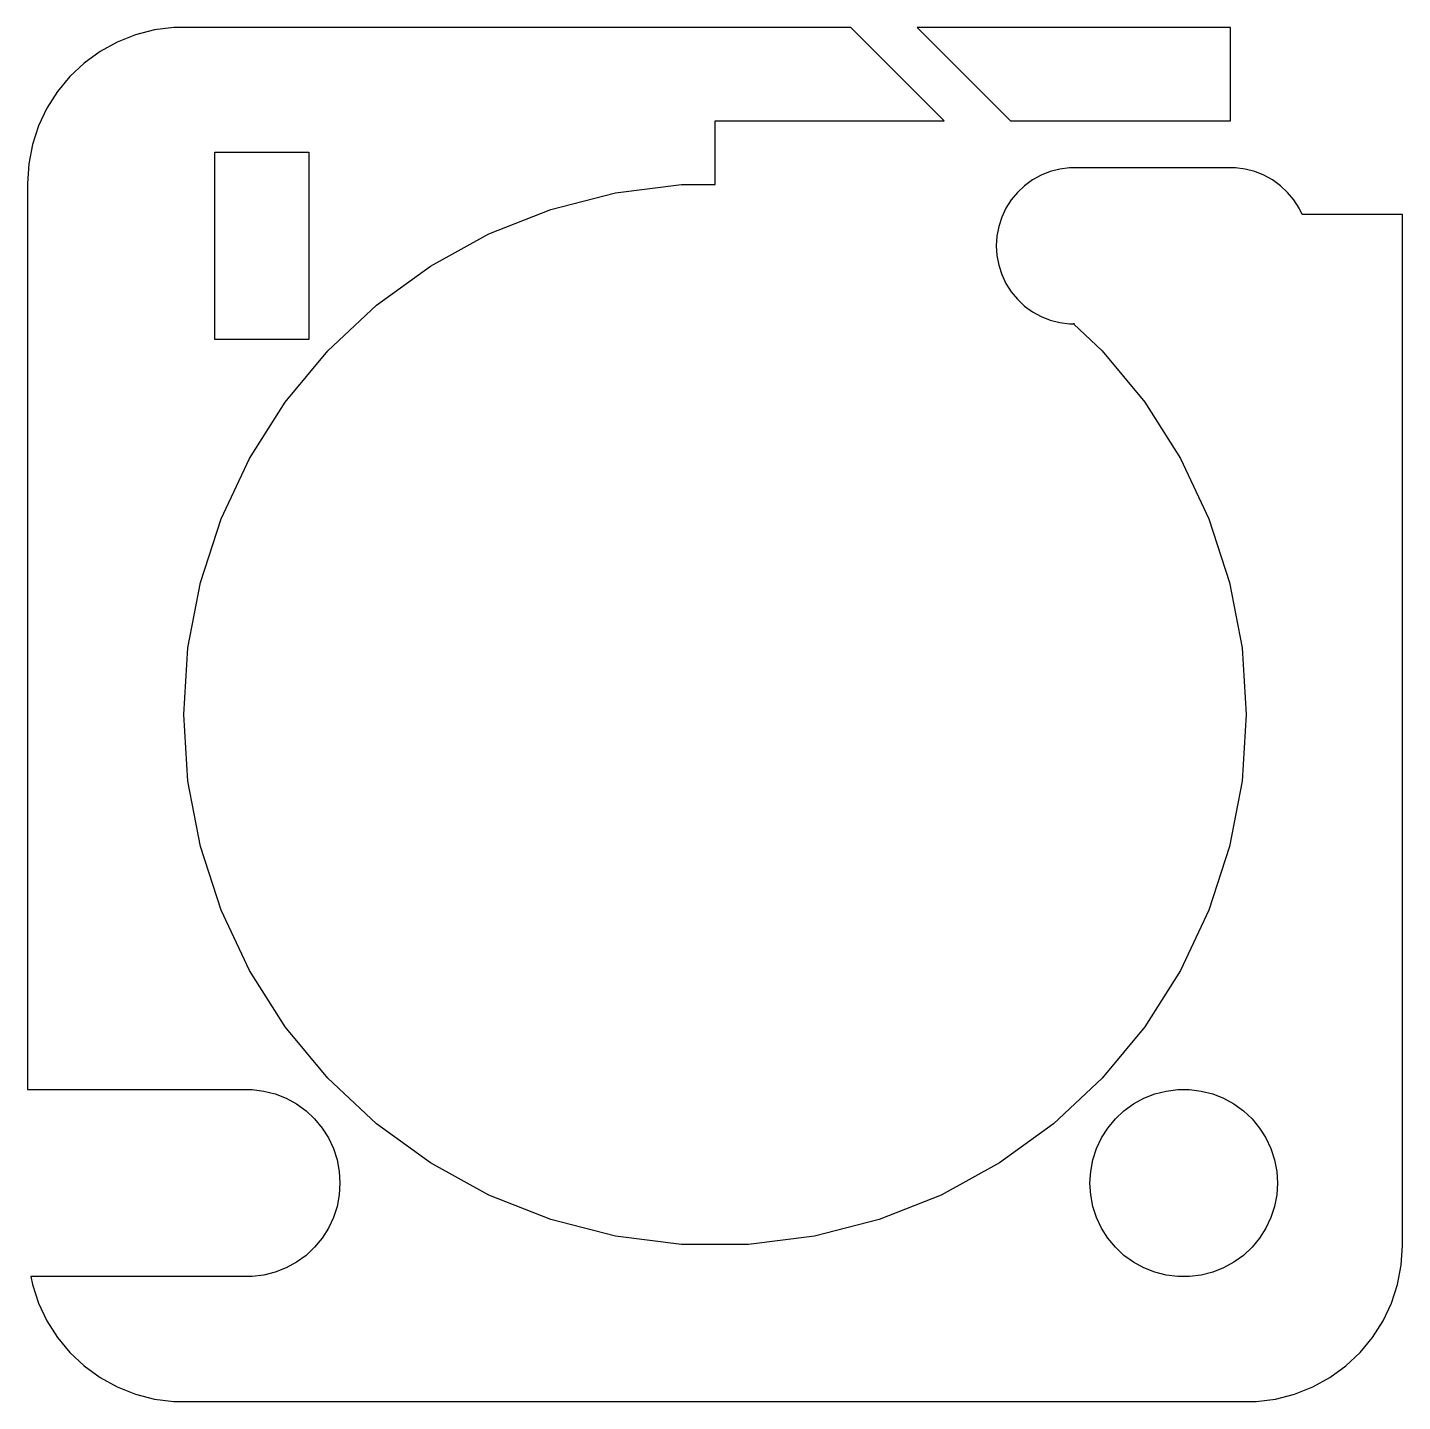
# Model space of a CAD drawing. Header units: metres. Extents: x -22 to 22, y 86 to 130.
import ezdxf

# ---------------------------------------------------------------- set-up
doc = ezdxf.new("R2010")
doc.units = ezdxf.units.M

msp = doc.modelspace()

# ---------------------------------------------------------------- linework, layer by layer
for p, q in [((-17.9369, 129.911), (-18.5451, 129.755)), ((-17.3139, 129.99), (-17.9369, 129.911)), ((4.34319, 129.99), (-17.3139, 129.99)), ((7.33333, 127), (4.34319, 129.99)), ((16.5, 129.99), (6.46451, 129.99)), ((6.46451, 129.99), (9.45465, 127)), ((16.5, 127), (16.5, 129.99)), ((-19.1289, 129.524), (-19.6791, 129.222)), ((-18.5451, 129.755), (-19.1289, 129.524)), ((-19.6791, 129.222), (-20.1871, 128.853)), ((-20.1871, 128.853), (-20.6448, 128.423)), ((-20.6448, 128.423), (-21.0451, 127.939)), ((-21.0451, 127.939), (-21.3815, 127.409)), ((-21.3815, 127.409), (-21.6489, 126.841)), ((-21.6489, 126.841), (-21.8429, 126.243)), ((0, 124.966), (0, 127)), ((0, 127), (7.33333, 127)), ((9.45465, 127), (16.5, 127)), ((-21.8429, 126.243), (-21.9606, 125.627)), ((-16, 120), (-16, 126)), ((-16, 126), (-13, 126)), ((-13, 126), (-13, 120)), ((-21.9606, 125.627), (-22, 125)), ((11.0315, 125.456), (10.7274, 125.378)), ((11.343, 125.495), (11.0315, 125.456)), ((16.657, 125.495), (11.343, 125.495)), ((16.9684, 125.456), (16.657, 125.495)), ((17.2725, 125.378), (16.9684, 125.456)), ((-22, 125), (-22, 95.9941)), ((-3.18547, 124.699), (-1.06743, 124.966)), ((-1.06743, 124.966), (0, 124.966)), ((10.1604, 125.111), (9.90643, 124.926)), ((10.4355, 125.262), (10.1604, 125.111)), ((10.7274, 125.378), (10.4355, 125.262)), ((17.5644, 125.262), (17.2725, 125.378)), ((17.8396, 125.111), (17.5644, 125.262)), ((18.0936, 124.926), (17.8396, 125.111)), ((-5.25328, 124.168), (-3.18547, 124.699)), ((9.67757, 124.711), (9.47745, 124.469)), ((9.90643, 124.926), (9.67757, 124.711)), ((18.3224, 124.711), (18.0936, 124.926)), ((18.5225, 124.469), (18.3224, 124.711)), ((-7.23824, 123.382), (-5.25328, 124.168)), ((9.30922, 124.204), (9.17555, 123.92)), ((9.47745, 124.469), (9.30922, 124.204)), ((18.6908, 124.204), (18.5225, 124.469)), ((18.7869, 124), (18.6908, 124.204)), ((9.17555, 123.92), (9.07854, 123.622)), ((22, 124), (18.7869, 124)), ((22, 91), (22, 124)), ((-9.10905, 122.354), (-7.23824, 123.382)), ((9.0197, 123.313), (9, 123)), ((9.07854, 123.622), (9.0197, 123.313)), ((9, 123), (9.0197, 122.687)), ((-10.8362, 121.099), (-9.10905, 122.354)), ((9.0197, 122.687), (9.07854, 122.378)), ((9.07854, 122.378), (9.17555, 122.08)), ((9.17555, 122.08), (9.30922, 121.796)), ((9.30922, 121.796), (9.47745, 121.531)), ((9.47745, 121.531), (9.67757, 121.289)), ((-12.3925, 119.637), (-10.8362, 121.099)), ((9.67757, 121.289), (9.90643, 121.074)), ((9.90643, 121.074), (10.1604, 120.889)), ((10.1604, 120.889), (10.4355, 120.738)), ((10.4355, 120.738), (10.7274, 120.622)), ((10.7274, 120.622), (11.0315, 120.544)), ((11.0315, 120.544), (11.343, 120.505)), ((11.343, 120.505), (11.5, 120.505)), ((11.5, 120.5), (11.4738, 120.5)), ((11.4738, 120.5), (12.3925, 119.637)), ((11.5, 120.505), (11.5, 120.5)), ((-13, 120), (-16, 120)), ((-13.7533, 117.992), (-12.3925, 119.637)), ((12.3925, 119.637), (13.7533, 117.992)), ((-14.8972, 116.19), (-13.7533, 117.992)), ((13.7533, 117.992), (14.8972, 116.19)), ((-15.8062, 114.258), (-14.8972, 116.19)), ((14.8972, 116.19), (15.8062, 114.258)), ((-16.4659, 112.228), (-15.8062, 114.258)), ((15.8062, 114.258), (16.4659, 112.228)), ((-16.8659, 110.131), (-16.4659, 112.228)), ((16.4659, 112.228), (16.8659, 110.131)), ((-17, 108), (-16.8659, 110.131)), ((16.8659, 110.131), (17, 108)), ((-16.8659, 105.869), (-17, 108)), ((17, 108), (16.8659, 105.869)), ((-16.4659, 103.772), (-16.8659, 105.869)), ((16.8659, 105.869), (16.4659, 103.772)), ((-15.8062, 101.742), (-16.4659, 103.772)), ((16.4659, 103.772), (15.8062, 101.742)), ((-14.8972, 99.8102), (-15.8062, 101.742)), ((15.8062, 101.742), (14.8972, 99.8102)), ((-13.7533, 98.0077), (-14.8972, 99.8102)), ((14.8972, 99.8102), (13.7533, 98.0077)), ((-12.3925, 96.3627), (-13.7533, 98.0077)), ((13.7533, 98.0077), (12.3925, 96.3627)), ((-10.8362, 94.9013), (-12.3925, 96.3627)), ((12.3925, 96.3627), (10.8362, 94.9013)), ((-22, 95.9941), (-14.8116, 95.9941)), ((-14.8116, 95.9941), (-14.4379, 95.9469)), ((-14.4379, 95.9469), (-14.0729, 95.8532)), ((14.0729, 95.8532), (14.4379, 95.9469)), ((14.4379, 95.9469), (14.8116, 95.9941)), ((14.8116, 95.9941), (15.1884, 95.9941)), ((15.1884, 95.9941), (15.5621, 95.9469)), ((15.5621, 95.9469), (15.927, 95.8532)), ((-14.0729, 95.8532), (-13.7227, 95.7145)), ((-13.7227, 95.7145), (-13.3925, 95.533)), ((-13.3925, 95.533), (-13.0877, 95.3116)), ((13.0877, 95.3116), (13.3925, 95.533)), ((13.3925, 95.533), (13.7227, 95.7145)), ((13.7227, 95.7145), (14.0729, 95.8532)), ((15.927, 95.8532), (16.2773, 95.7145)), ((16.2773, 95.7145), (16.6075, 95.533)), ((16.6075, 95.533), (16.9123, 95.3116)), ((-13.0877, 95.3116), (-12.8131, 95.0536)), ((-12.8131, 95.0536), (-12.5729, 94.7634)), ((12.5729, 94.7634), (12.8131, 95.0536)), ((12.8131, 95.0536), (13.0877, 95.3116)), ((16.9123, 95.3116), (17.1869, 95.0536)), ((17.1869, 95.0536), (17.427, 94.7634)), ((-12.5729, 94.7634), (-12.3711, 94.4453)), ((-9.10905, 93.6464), (-10.8362, 94.9013)), ((10.8362, 94.9013), (9.10905, 93.6464)), ((12.3711, 94.4453), (12.5729, 94.7634)), ((17.427, 94.7634), (17.6289, 94.4453)), ((-12.3711, 94.4453), (-12.2107, 94.1044)), ((12.2107, 94.1044), (12.3711, 94.4453)), ((17.6289, 94.4453), (17.7893, 94.1044)), ((-12.2107, 94.1044), (-12.0942, 93.7461)), ((-12.0942, 93.7461), (-12.0237, 93.376)), ((12.0237, 93.376), (12.0942, 93.7461)), ((12.0942, 93.7461), (12.2107, 94.1044)), ((17.7893, 94.1044), (17.9057, 93.7461)), ((17.9057, 93.7461), (17.9763, 93.376)), ((-12.0237, 93.376), (-12, 93)), ((-7.23824, 92.618), (-9.10905, 93.6464)), ((9.10905, 93.6464), (7.23824, 92.618)), ((12, 93), (12.0237, 93.376)), ((17.9763, 93.376), (18, 93)), ((-12, 93), (-12.0237, 92.624)), ((12.0237, 92.624), (12, 93)), ((18, 93), (17.9763, 92.624)), ((-12.0237, 92.624), (-12.0942, 92.2539)), ((-5.25328, 91.832), (-7.23824, 92.618)), ((7.23824, 92.618), (5.25328, 91.832)), ((12.0942, 92.2539), (12.0237, 92.624)), ((17.9763, 92.624), (17.9057, 92.2539)), ((-12.0942, 92.2539), (-12.2107, 91.8956)), ((12.2107, 91.8956), (12.0942, 92.2539)), ((17.9057, 92.2539), (17.7893, 91.8956)), ((-12.3711, 91.5547), (-12.5729, 91.2366)), ((-12.2107, 91.8956), (-12.3711, 91.5547)), ((-3.18547, 91.3011), (-5.25328, 91.832)), ((5.25328, 91.832), (3.18547, 91.3011)), ((12.3711, 91.5547), (12.2107, 91.8956)), ((12.5729, 91.2366), (12.3711, 91.5547)), ((17.6289, 91.5547), (17.427, 91.2366)), ((17.7893, 91.8956), (17.6289, 91.5547)), ((-12.5729, 91.2366), (-12.8131, 90.9464)), ((-1.06743, 91.0336), (-3.18547, 91.3011)), ((3.18547, 91.3011), (1.06743, 91.0336)), ((12.8131, 90.9464), (12.5729, 91.2366)), ((17.427, 91.2366), (17.1869, 90.9464)), ((-13.0877, 90.6885), (-13.3925, 90.467)), ((-12.8131, 90.9464), (-13.0877, 90.6885)), ((1.06743, 91.0336), (-1.06743, 91.0336)), ((13.0877, 90.6885), (12.8131, 90.9464)), ((13.3925, 90.467), (13.0877, 90.6885)), ((16.9123, 90.6885), (16.6075, 90.467)), ((17.1869, 90.9464), (16.9123, 90.6885)), ((21.9606, 90.3733), (22, 91)), ((-13.7227, 90.2855), (-14.0729, 90.1468)), ((-13.3925, 90.467), (-13.7227, 90.2855)), ((13.7227, 90.2855), (13.3925, 90.467)), ((14.0729, 90.1468), (13.7227, 90.2855)), ((16.2773, 90.2855), (15.927, 90.1468)), ((16.6075, 90.467), (16.2773, 90.2855)), ((21.8429, 89.7566), (21.9606, 90.3733)), ((-14.8116, 90.0059), (-21.8905, 90.0059)), ((-21.8905, 90.0059), (-21.8429, 89.7566)), ((-14.4379, 90.0531), (-14.8116, 90.0059)), ((-14.0729, 90.1468), (-14.4379, 90.0531)), ((14.4379, 90.0531), (14.0729, 90.1468)), ((14.8116, 90.0059), (14.4379, 90.0531)), ((15.1884, 90.0059), (14.8116, 90.0059)), ((15.5621, 90.0531), (15.1884, 90.0059)), ((15.927, 90.1468), (15.5621, 90.0531)), ((-21.8429, 89.7566), (-21.6489, 89.1594)), ((21.6489, 89.1594), (21.8429, 89.7566)), ((-21.6489, 89.1594), (-21.3815, 88.5912)), ((21.3815, 88.5912), (21.6489, 89.1594)), ((-21.3815, 88.5912), (-21.0451, 88.0611)), ((21.0451, 88.0611), (21.3815, 88.5912)), ((-21.0451, 88.0611), (-20.6448, 87.5773)), ((20.6448, 87.5773), (21.0451, 88.0611)), ((-20.6448, 87.5773), (-20.1871, 87.1474)), ((20.1871, 87.1474), (20.6448, 87.5773)), ((-20.1871, 87.1474), (-19.6791, 86.7784)), ((19.6791, 86.7784), (20.1871, 87.1474)), ((-19.6791, 86.7784), (-19.1289, 86.4759)), ((19.1289, 86.4759), (19.6791, 86.7784)), ((-19.1289, 86.4759), (-18.5451, 86.2447)), ((-18.5451, 86.2447), (-17.9369, 86.0886)), ((17.9369, 86.0886), (18.5451, 86.2447)), ((18.5451, 86.2447), (19.1289, 86.4759)), ((-17.9369, 86.0886), (-17.3139, 86.0099)), ((-17.3139, 86.0099), (17.3139, 86.0099)), ((17.3139, 86.0099), (17.9369, 86.0886))]:
    msp.add_line(p, q)

doc.saveas('drawing.dxf')
